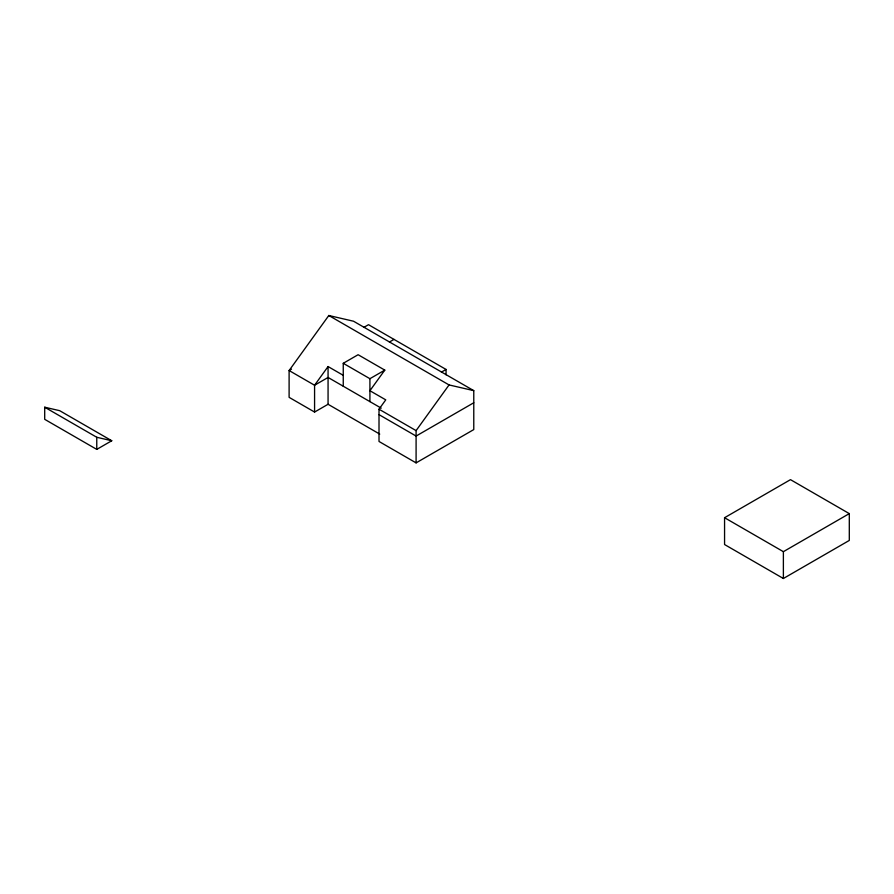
<?xml version="1.0" encoding="UTF-8"?>
<svg xmlns="http://www.w3.org/2000/svg" width="894" height="894" viewBox="0 0 894 894"><rect width="100%" height="100%" fill="white"/><g stroke="black" fill="none" stroke-linecap="round" stroke-linejoin="round"><path stroke-width="1.34" d="M343.251 386.219L343.251 363.299L358.114 354.717L384.789 370.116L369.915 390.723L385.75 399.853L379.011 409.206L379.011 441.468L416.09 462.88L473.775 429.578L473.775 390.644L353.532 321.225L328.813 315.504L289.108 370.541L289.108 397.349L314.576 412.056L328.064 404.278L379.738 434.104M343.251 375.324L328.064 366.551L314.576 385.247L314.576 412.056M416.09 462.88L416.09 430.617L449.056 384.934L473.775 390.644M96.764 449.391L111.75 440.742L59.686 410.681L44.7 407.217L44.7 419.331L96.764 449.391L96.764 437.278L44.7 407.217M291.5 369.155L289.108 370.541L314.576 385.247L328.064 377.458L381.224 408.145M363.914 327.349L368.518 324.69L446.061 369.457L446.061 374.821M389.382 342.056L393.997 339.396M343.251 363.299L369.915 378.698L384.789 370.116M441.446 372.116L446.061 369.457M473.775 402.758L416.09 436.06L379.011 414.648M724.565 517.715L790.486 479.653L849.3 513.614L849.3 540.434L783.379 578.496L724.565 544.535L724.565 517.715L783.379 551.676L849.3 513.614M96.764 437.278L111.75 440.742M328.813 315.504L449.056 384.934M379.011 409.206L416.09 430.617M783.379 551.676L783.379 578.496M369.915 378.698L369.915 401.618M328.064 366.551L328.064 404.278"/></g></svg>
